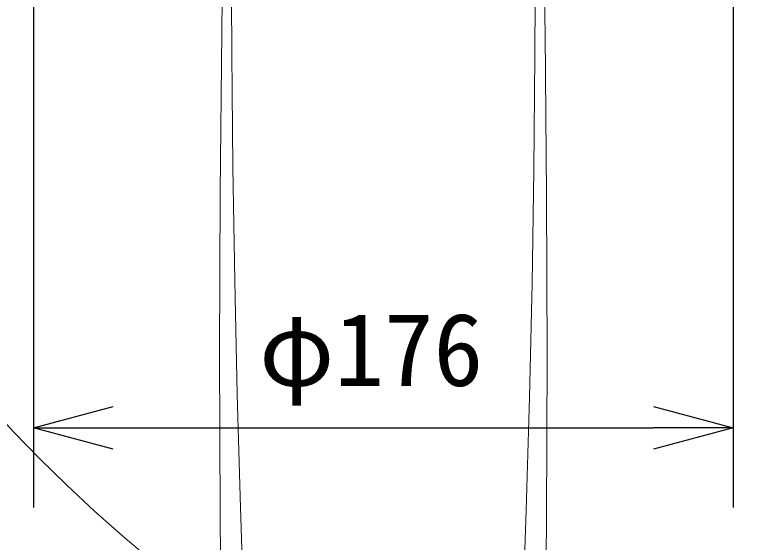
# Model space of a CAD drawing. Units: millimetres, scale not verified. Extents: x -1398 to 23375, y -11727 to 11622.
# Drawn here: x -40.63 to -22.25, y 17.41 to 30.67 of the extents above; entities that cross this region are included whole.
import ezdxf
from ezdxf.enums import TextEntityAlignment as Align

# ---------------------------------------------------------------- set-up
doc = ezdxf.new("R2010")
doc.units = ezdxf.units.MM
doc.header["$LTSCALE"] = 0.125
doc.layers.add('0-0_0', color=7, linetype='Continuous')
doc.layers.add('0-5_SUNPO', color=7, linetype='Continuous')
doc.layers.add('0-4_GAIKEI', color=1, linetype='Continuous', lineweight=18)
doc.styles.add('ＭＳ ゴシック', font='')
doc.styles.get('ＭＳ ゴシック').set_extended_font_data('MS Gothic')

# ---------------------------------------------------------------- blocks, each defined once
blk = doc.blocks.new('_OPEN30')
at = {"layer": '0-0_0'}
blk.add_line((0, 0), (-1, 0), dxfattribs=at)
blk.add_lwpolyline([(-1, 0.26795), (0, 0), (-1, -0.26795)], dxfattribs=at)
blk = doc.blocks.new('D1')
at = {"layer": '0-5_SUNPO'}
for p, q in [((24.3389, -74.4988), (24.3389, -100.1994)), ((41.9319, -74.4988), (41.9319, -100.1994)), ((26.3389, -98.1994), (39.9319, -98.1994))]:
    blk.add_line(p, q, dxfattribs=at)
at = {"layer": '0-5_SUNPO', "xscale": 2, "yscale": 2, "rotation": 180}
blk.add_blockref('_OPEN30', (24.3389, -98.1994), dxfattribs=at)
at = {"layer": '0-5_SUNPO', "xscale": 2, "yscale": 2}
blk.add_blockref('_OPEN30', (41.9319, -98.1994), dxfattribs=at)
at = {"layer": '0-5_SUNPO', "style": 'ＭＳ ゴシック'}
blk.add_text('φ176', height=1.833, dxfattribs=at).set_placement((30.0104, -97.6994), align=Align.BOTTOM_LEFT)

msp = doc.modelspace()

# ---------------------------------------------------------------- linework, layer by layer
at = {"layer": '0-4_GAIKEI'}
for centre, radius in [((-685.5049, 58.2506), 712.7527), ((-653.5964, 22.0888), 626.3595), ((589.6902, 22.1524), 625.1617), ((-470.937, 32.5044), 443.4033), ((407.4243, 32.5542), 442.5992), ((-362.0528, 54.9845), 388.6825), ((-329.4905, 54.3323), 356.7168), ((-245.4507, 54.1472), 272.0774), ((-119.0475, 65.4651), 146.726), ((-104.9269, 48.4224), 132.6051), ((-63.1299, 65.9793), 90.6145), ((-68.7404, 48.015), 96.225), ((-52.7699, 47.9304), 80.2544), ((-31.1583, 66.4051), 58.8317), ((-37.9259, 47.6645), 65.5999), ((-12.0431, 47.4562), 39.5248)]:
    msp.add_circle(centre, radius, dxfattribs=at)

# ---------------------------------------------------------------- block references
at = {"layer": '0-5_SUNPO'}
msp.add_blockref('D1', (-64.4904, 118.4914), dxfattribs=at)

doc.saveas('drawing.dxf')
